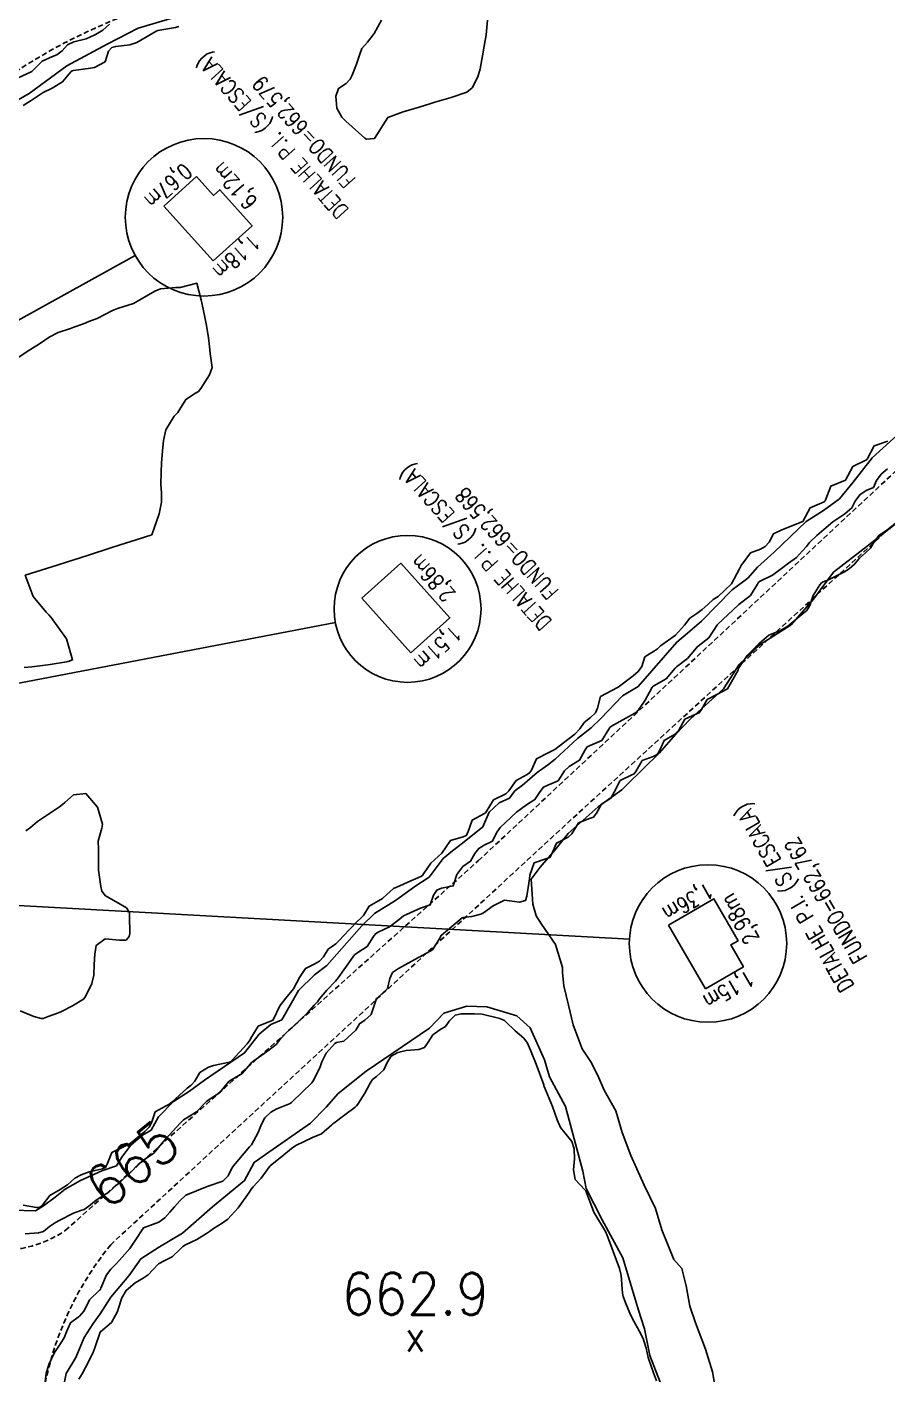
# Model space of a CAD drawing. Header units: metres. Extents: x 292545 to 299085, y 7450245 to 7463078.
# Drawn here: x 296239.6 to 296321.6, y 7458062.8 to 7458191.1 of the extents above; entities that cross this region are included whole.
import ezdxf
from ezdxf.enums import TextEntityAlignment as Align

# ---------------------------------------------------------------- set-up
doc = ezdxf.new("R2010")
doc.units = ezdxf.units.M
for name, pattern in [('CONTINUO', [0]), ('DASHED', [0.75, 0.5, -0.25]), ('TRACEJADO', [8.7, 8, -0.7])]:
    doc.linetypes.add(name, pattern=pattern)
for name, color, linetype in [('Cotas', 45, 'Continuous'), ('Curvas de Nivel 1m', 11, 'Continuous'), ('Curvas de Nivel 5m', 15, 'Continuous'), ('Hidrografia', 140, 'Continuous'), ('Pontos Cotados', 45, 'Continuous'), ('TEXTO', 45, 'Continuous'), ('Vias Secundárias', 230, 'DASHED')]:
    doc.layers.add(name, color=color, linetype=linetype)
doc.styles.add('ROMANS', font='romans', dxfattribs={"height": 0.2})
doc.styles.add('Style-STANDARD', font='STANDARD.shx')

# ---------------------------------------------------------------- blocks, each defined once
blk = doc.blocks.new('ELVTXT_11')
at = {"layer": 'Pontos Cotados', "linetype": 'Continuous', "style": 'Style-STANDARD'}
for s, height, p in [('662.9', 4, (0, 4)), ('x', 3, (0, 0))]:
    blk.add_text(s, height=height, dxfattribs=at).set_placement(p, align=Align.MIDDLE_CENTER)

msp = doc.modelspace()

# ---------------------------------------------------------------- linework, layer by layer
at = {"layer": 'Curvas de Nivel 1m', "elevation": 664, "flags": 128}
for points in [[(296283.51, 7458191.74), (296283.37, 7458190.35), (296283.18, 7458189.26), (296283.02, 7458188.36), (296282.82, 7458187.11), (296282.6, 7458186.36), (296282.04, 7458185.3), (296281.53, 7458184.88), (296280.03, 7458184.39), (296278.49, 7458183.94), (296278.02, 7458183.79), (296276.99, 7458183.45), (296276.01, 7458183.17), (296275.46, 7458183), (296274, 7458182.46), (296272.73, 7458180.48), (296271.98, 7458180.4), (296271.81, 7458180.49), (296270, 7458182.12), (296269.63, 7458182.51), (296269.16, 7458183.37), (296269.07, 7458184.52), (296269.31, 7458185.25), (296270.04, 7458185.71), (296270.43, 7458186.13), (296270.6, 7458186.5), (296271.03, 7458187.54), (296271.33, 7458188.5), (296271.55, 7458189.04), (296272.09, 7458189.65), (296272.71, 7458190.48), (296273.4, 7458191.75)], [(296254.11, 7458191.13), (296253.77, 7458191.04), (296252.1, 7458190.75), (296252.01, 7458190.72), (296250.09, 7458189.61), (296249.45, 7458189.39), (296248.09, 7458189.24), (296247.73, 7458189.13), (296247.4, 7458188.78), (296247.07, 7458187.78), (296246.06, 7458187.25), (296245.68, 7458187.18), (296244.06, 7458186.96), (296243.95, 7458186.92), (296243.83, 7458186.82), (296243.01, 7458185.86), (296242.04, 7458185.27), (296241.18, 7458184.85), (296240.03, 7458184.09), (296239.27, 7458183.63)], [(296237.72, 7458158.89), (296239.74, 7458160.24), (296240.72, 7458160.86), (296241.33, 7458161.26), (296241.75, 7458161.54), (296242.61, 7458161.99), (296243.77, 7458162.39), (296244.09, 7458162.49), (296245.01, 7458162.81), (296245.53, 7458163.05), (296245.78, 7458163.13), (296246.31, 7458163.32), (296247.79, 7458164.09), (296248.26, 7458164.29), (296249.79, 7458164.75), (296251.81, 7458165.94), (296252.36, 7458166.16), (296253.81, 7458166.29), (296254.22, 7458166.28), (296255.81, 7458166.68), (296255.81, 7458166.68), (296256.22, 7458165.1), (296256.31, 7458164.67), (296256.58, 7458163.47), (296256.74, 7458162.67), (296256.93, 7458161.49), (296257.01, 7458160.66), (296257.08, 7458160), (296257.27, 7458158.66), (296257.01, 7458157.96), (296256.2, 7458156.67), (296255.98, 7458156.39), (296255.7, 7458156.23), (296254.77, 7458155.6), (296254.21, 7458154.69), (296254.01, 7458154.36), (296253.67, 7458154.02), (296252.86, 7458152.71), (296252.64, 7458151.72), (296252.54, 7458150.72), (296252.44, 7458149.55), (296252.43, 7458148.72), (296252.4, 7458147.53), (296252.44, 7458146.72), (296252.46, 7458145.82), (296252.22, 7458144.72), (296251.53, 7458142.73), (296250.03, 7458142.24), (296249.53, 7458142.08), (296248.52, 7458141.76), (296247.52, 7458141.44), (296245.51, 7458140.8), (296244.01, 7458140.31), (296243.5, 7458140.16), (296242.5, 7458139.84), (296241.49, 7458139.52), (296240.99, 7458139.36), (296239.48, 7458138.87), (296240.22, 7458136.86), (296241.45, 7458135.36), (296241.71, 7458135.11), (296241.93, 7458134.84), (296243.41, 7458132.82), (296243.98, 7458130.81), (296243.56, 7458130.65), (296243.39, 7458130.62), (296241.85, 7458130.38), (296241.38, 7458130.31), (296240.09, 7458130.15), (296239.38, 7458130.08)], [(296239.27, 7458078.87), (296240.55, 7458078.64), (296240.77, 7458078.65), (296240.91, 7458078.71), (296241.07, 7458078.85), (296241.82, 7458079.8), (296242.79, 7458080.36), (296243.5, 7458080.82), (296244.18, 7458081.44), (296244.81, 7458081.76), (296245.56, 7458082.04), (296246.82, 7458082.32), (296247.13, 7458082.47), (296247.29, 7458082.78), (296247.72, 7458083.88), (296248.84, 7458084.43), (296249.46, 7458084.75), (296250.85, 7458085.88), (296251.29, 7458086.29), (296251.5, 7458086.72), (296251.85, 7458087.75), (296252.89, 7458088.33), (296253.14, 7458088.46), (296253.42, 7458088.7), (296254.91, 7458090.03), (296255.27, 7458090.31), (296255.63, 7458090.67), (296256.1, 7458091.5), (296256.93, 7458092.01), (296257.41, 7458092.18), (296258.94, 7458092.49), (296259.04, 7458092.54), (296259.14, 7458092.64), (296260.6, 7458094.25), (296260.9, 7458094.61), (296260.96, 7458094.78), (296261.66, 7458095.92), (296262.98, 7458096.46), (296263.07, 7458096.5), (296263.12, 7458096.59), (296263.72, 7458097.86), (296264.28, 7458098.58), (296265.02, 7458099.48), (296265.6, 7458100.55), (296266.17, 7458101.42), (296267.05, 7458101.85), (296267.49, 7458102.1), (296267.89, 7458102.53), (296268.34, 7458103.25), (296269.07, 7458103.76), (296269.45, 7458104.15), (296269.76, 7458104.51), (296271.1, 7458105.88), (296271.41, 7458106.17), (296271.7, 7458106.48), (296272.24, 7458107.36), (296273.12, 7458107.86), (296273.5, 7458108.09), (296273.93, 7458108.46), (296274.56, 7458109.03), (296275.14, 7458109.28), (296275.93, 7458109.65), (296277.15, 7458110.17), (296277.31, 7458110.26), (296277.42, 7458110.42), (296278.11, 7458111.46), (296279.17, 7458112.4), (296279.98, 7458113.6), (296281.2, 7458113.96), (296281.48, 7458114.09), (296281.63, 7458114.37), (296282.05, 7458115.53), (296283.22, 7458116.19), (296283.32, 7458116.25), (296283.39, 7458116.35), (296284.09, 7458117.48), (296285.24, 7458118.06), (296285.54, 7458118.33), (296286.25, 7458119.33), (296287.27, 7458119.91), (296287.52, 7458120.05), (296287.7, 7458120.3), (296288.17, 7458121.4), (296289.29, 7458121.96), (296289.91, 7458122.27), (296291.3, 7458123.31), (296291.82, 7458123.73), (296292.29, 7458124.24), (296292.72, 7458124.84), (296293.33, 7458125.32), (296293.8, 7458125.76), (296294, 7458126.22), (296294.27, 7458127.31), (296295.36, 7458127.91), (296295.96, 7458128.2), (296297.37, 7458129.28), (296297.87, 7458129.69), (296298.22, 7458130.17), (296298.48, 7458131.09), (296299.41, 7458131.67), (296299.69, 7458131.88), (296300, 7458132.15), (296301.42, 7458133.18), (296302.26, 7458134.12), (296302.78, 7458134.78), (296303.45, 7458135.24), (296303.96, 7458135.6), (296304.48, 7458136.1), (296305.01, 7458136.55), (296305.47, 7458136.84), (296306.74, 7458138.07), (296307.5, 7458139.49), (296307.71, 7458139.85), (296307.87, 7458140.06), (296308.57, 7458141), (296309.52, 7458141.36), (296309.96, 7458141.6), (296310.33, 7458142.03), (296310.74, 7458142.82), (296311.54, 7458143.21), (296313.55, 7458143.99), (296314.24, 7458145.31), (296315.57, 7458145.87), (296315.67, 7458145.97), (296316.2, 7458147.35), (296317.6, 7458147.92), (296318.31, 7458149.24), (296319.62, 7458149.88), (296319.65, 7458149.89), (296319.67, 7458149.92), (296320.34, 7458151.21), (296321.64, 7458151.66)], [(296239.54, 7458114.52), (296239.96, 7458114.86), (296240.64, 7458115.43), (296241.21, 7458115.81), (296242.74, 7458116.83), (296243.01, 7458117.04), (296243.23, 7458117.24), (296244.08, 7458117.97), (296245.24, 7458118.07), (296246.36, 7458116.79), (296246.83, 7458115.16), (296246.78, 7458114.78), (296246.41, 7458113.56), (296246.46, 7458112.79), (296246.44, 7458111.51), (296246.44, 7458110.79), (296246.68, 7458109.24), (296246.78, 7458108.78), (296247.13, 7458108.33), (296248.12, 7458107.77), (296249.11, 7458107.18), (296249.39, 7458106.75), (296249.41, 7458106.44), (296249.42, 7458104.75), (296249.38, 7458104.45), (296249.07, 7458104.13), (296248.44, 7458104.12), (296247.08, 7458104.23), (296246.24, 7458103.62), (296246.1, 7458102.79), (296246.05, 7458101.79), (296245.99, 7458100.79), (296245.83, 7458099.99), (296245.24, 7458098.8), (296245.16, 7458098.65), (296245.01, 7458098.51), (296243.97, 7458097.85), (296242.99, 7458097.35), (296242.63, 7458097.2), (296241.65, 7458096.84), (296241.17, 7458096.66), (296240.98, 7458096.64), (296240.28, 7458096.86), (296238.99, 7458097.37)], [(296299.6, 7458062.15), (296299.32, 7458062.89), (296298.86, 7458064.17), (296298.81, 7458064.37), (296298.61, 7458065.26), (296298.41, 7458065.95), (296298.33, 7458066.16), (296297.97, 7458066.83), (296297.24, 7458068.18), (296297.05, 7458068.58), (296296.67, 7458069.52), (296296.42, 7458070.19), (296296.37, 7458070.5), (296296.23, 7458072.19), (296296.07, 7458072.83), (296295.56, 7458074.2), (296294.87, 7458076.08), (296294.82, 7458076.21), (296294.75, 7458076.35), (296293.64, 7458078.22), (296292.94, 7458080.08), (296292.88, 7458080.23), (296292.79, 7458080.34), (296291.87, 7458081.31), (296291.7, 7458082.25), (296291.78, 7458083.29), (296291.76, 7458084.25), (296291.55, 7458084.95), (296290.86, 7458085.77), (296290.45, 7458086.26), (296290.14, 7458087), (296289.7, 7458088.27), (296288.91, 7458090.19), (296288.88, 7458090.25), (296288.88, 7458090.28), (296288.87, 7458090.32), (296288.15, 7458092.29), (296287.61, 7458093.64), (296287.32, 7458094.3), (296286.97, 7458094.77), (296286.15, 7458095.49), (296285.26, 7458096.33), (296285.12, 7458096.46), (296284.98, 7458096.53), (296284.67, 7458096.65), (296282.99, 7458097.06), (296282.26, 7458097.09), (296280.99, 7458097.1), (296280.42, 7458096.96), (296279.87, 7458096.39), (296279.49, 7458095.88), (296278.97, 7458095.58), (296278.29, 7458095.09), (296277.86, 7458094.41), (296277.49, 7458093.88), (296276.95, 7458093.71), (296275.77, 7458093.62), (296274.95, 7458093.43), (296274.34, 7458093.06), (296273.95, 7458092.46), (296273.62, 7458091.77), (296272.92, 7458091.14), (296272.55, 7458090.84), (296272.34, 7458090.48), (296271.83, 7458089.55), (296271.15, 7458088.49), (296271.04, 7458088.34), (296270.89, 7458088.21), (296269.9, 7458087.49), (296268.87, 7458086.69), (296268.77, 7458086.61), (296268.69, 7458086.52), (296267.7, 7458085.68), (296266.85, 7458085.32), (296265.24, 7458084.56), (296264.84, 7458084.27), (296263.91, 7458083.5), (296262.82, 7458082.65), (296262.79, 7458082.63), (296262.76, 7458082.59), (296261.95, 7458081.45), (296261.18, 7458080.61), (296261, 7458080.4), (296260.79, 7458080.08), (296259.77, 7458078.63), (296258.76, 7458077.53), (296258.24, 7458077.16), (296257.41, 7458076.65), (296257.02, 7458076.38), (296256.75, 7458076.19), (296255.82, 7458075.59), (296254.73, 7458075.09), (296254.47, 7458074.95), (296254.23, 7458074.69), (296253.47, 7458073.95), (296252.71, 7458073.57), (296252.15, 7458073.27), (296251.64, 7458072.72), (296251.19, 7458072.23), (296250.69, 7458071.92), (296249.94, 7458071.48), (296249.08, 7458070.75), (296248.67, 7458070.06), (296248.36, 7458069.06), (296248.26, 7458068.76), (296247.7, 7458067.71), (296246.63, 7458066.81), (296246.61, 7458066.78), (296246.11, 7458065.28), (296245.9, 7458064.79), (296245.21, 7458063.42), (296244.9, 7458062.81), (296244.58, 7458062.29)]]:
    msp.add_lwpolyline(points, dxfattribs=at)
at = {"layer": 'Curvas de Nivel 5m', "elevation": 665, "flags": 128}
for points in [[(296247.51, 7458191.37), (296246.85, 7458190.78), (296246.39, 7458190.5), (296246.1, 7458190.35), (296245.27, 7458189.98), (296244.09, 7458189.68), (296243.51, 7458189.41), (296243, 7458188.83), (296242.48, 7458188.43), (296242.07, 7458188.27), (296241.07, 7458187.85), (296240.1, 7458186.87), (296240.05, 7458186.83), (296238.72, 7458186.21)], [(296239.47, 7458076.14), (296240.74, 7458076.23), (296241.21, 7458076.38), (296241.78, 7458076.84), (296242.36, 7458077.23), (296242.76, 7458077.46), (296244.07, 7458078.11), (296244.77, 7458078.35), (296245.1, 7458078.46), (296245.53, 7458078.79), (296246.22, 7458079.34), (296246.78, 7458079.7), (296247.44, 7458080.12), (296248.18, 7458080.77), (296248.5, 7458081.06), (296248.8, 7458081.34), (296249.54, 7458082.02), (296250.22, 7458082.74), (296250.83, 7458083.21), (296251.72, 7458083.84), (296252.46, 7458084.71), (296252.63, 7458084.93), (296252.85, 7458085.18), (296254.23, 7458086.69), (296254.55, 7458087), (296254.87, 7458087.2), (296255.8, 7458087.75), (296256.63, 7458088.66), (296256.76, 7458088.79), (296256.89, 7458088.87), (296257.98, 7458089.57), (296258.86, 7458090.64), (296258.89, 7458090.67), (296258.91, 7458090.68), (296260.13, 7458091.42), (296260.94, 7458092.32), (296261.07, 7458092.48), (296261.24, 7458092.61), (296262.22, 7458093.33), (296262.96, 7458093.87), (296263.37, 7458094.17), (296263.69, 7458094.58), (296264.3, 7458095.25), (296264.98, 7458095.9), (296265.7, 7458096.56), (296266.35, 7458097.19), (296267, 7458097.91), (296267.32, 7458098.23), (296267.51, 7458098.54), (296268.19, 7458099.36), (296269.03, 7458100.21), (296269.29, 7458100.52), (296269.82, 7458101.29), (296270.67, 7458102.5), (296270.84, 7458102.71), (296271.06, 7458102.87), (296272.04, 7458103.51), (296272.64, 7458104.47), (296272.83, 7458104.73), (296273.09, 7458104.87), (296274.18, 7458105.37), (296275.1, 7458106.09), (296275.5, 7458106.44), (296277.11, 7458107.15), (296278.06, 7458107.47), (296278.35, 7458108.41), (296278.67, 7458108.87), (296279.13, 7458109.08), (296280.24, 7458109.28), (296280.59, 7458110.38), (296281.16, 7458111.14), (296281.89, 7458111.63), (296282.29, 7458112.36), (296282.68, 7458112.86), (296283.19, 7458113.16), (296283.99, 7458113.54), (296284.37, 7458114.34), (296284.7, 7458114.85), (296285.21, 7458115.33), (296286.26, 7458116.31), (296287.23, 7458117.01), (296288.02, 7458117.51), (296288.51, 7458118.29), (296288.84, 7458118.69), (296289.25, 7458118.88), (296290.23, 7458119.3), (296290.84, 7458120.26), (296291.28, 7458120.67), (296292.26, 7458121.26), (296292.81, 7458122.23), (296293.01, 7458122.52), (296293.3, 7458122.67), (296294.39, 7458123.14), (296295.06, 7458124.21), (296295.15, 7458124.37), (296295.32, 7458124.51), (296296.41, 7458125.11), (296297.33, 7458125.61), (296297.7, 7458125.82), (296297.98, 7458126.17), (296298.54, 7458126.98), (296299.16, 7458128.16), (296299.24, 7458128.28), (296299.36, 7458128.35), (296300.52, 7458129), (296301.38, 7458130.01), (296301.52, 7458130.14), (296302.57, 7458130.95), (296303.41, 7458131.97), (296303.47, 7458132.05), (296303.57, 7458132.11), (296304.6, 7458132.92), (296305.36, 7458134.09), (296305.39, 7458134.13), (296305.43, 7458134.17), (296307.42, 7458136.06), (296307.45, 7458136.08), (296308.57, 7458136.95), (296309.21, 7458138.04), (296309.32, 7458138.21), (296309.49, 7458138.32), (296310.64, 7458138.88), (296311.5, 7458139.52), (296312.19, 7458140.01), (296312.93, 7458140.58), (296313.52, 7458141.19), (296313.9, 7458141.61), (296314.19, 7458141.98), (296314.87, 7458142.65), (296315.55, 7458143.24), (296316.4, 7458143.96), (296317.56, 7458144.72), (296318.22, 7458145.28), (296318.52, 7458145.93), (296318.97, 7458146.54), (296319.59, 7458146.94), (296320.27, 7458147.23), (296320.57, 7458147.91), (296321.02, 7458148.5), (296321.61, 7458149.01)], [(296322.47, 7458143.89), (296321.55, 7458143.18), (296320.78, 7458142.66), (296320.23, 7458141.91), (296319.99, 7458141.45), (296319.52, 7458141), (296318.94, 7458140.5), (296318.46, 7458139.93), (296317.96, 7458139.47), (296317.5, 7458139.21), (296315.98, 7458138.45), (296315.49, 7458138.24), (296315.31, 7458138.15), (296315.15, 7458137.97), (296314.52, 7458136.93), (296314.22, 7458135.98), (296313.92, 7458135.51), (296313.44, 7458135.12), (296312.11, 7458134.01), (296311.43, 7458133.62), (296310.29, 7458133.16), (296309.42, 7458132.4), (296309.26, 7458132.2), (296309.08, 7458132.04), (296308.23, 7458131.23), (296307.44, 7458130.06), (296307.43, 7458130.01), (296307.38, 7458129.82), (296306.38, 7458128.07), (296305.36, 7458127.52), (296304.42, 7458127.03), (296303.89, 7458126.1), (296303.67, 7458125.77), (296303.34, 7458125.63), (296302.29, 7458125.17), (296301.74, 7458124.13), (296301.31, 7458123.69), (296300.32, 7458123.14), (296299.88, 7458122.15), (296299.66, 7458121.79), (296299.29, 7458121.6), (296298.24, 7458121.22), (296297.64, 7458120.18), (296297.48, 7458119.97), (296297.27, 7458119.87), (296296.15, 7458119.31), (296295.58, 7458118.2), (296295.24, 7458117.65), (296294.38, 7458117.07), (296293.9, 7458116.22), (296293.61, 7458115.84), (296293.21, 7458115.69), (296292.18, 7458115.28), (296291.54, 7458114.25), (296291.19, 7458113.92), (296290.08, 7458113.37), (296289.61, 7458112.28), (296289.45, 7458112), (296289.17, 7458111.9), (296287.96, 7458111.49), (296287.53, 7458110.3), (296287.5, 7458109.95), (296287.24, 7458108.3), (296287.12, 7458107.89), (296286.54, 7458107.73), (296285.12, 7458107.93), (296284.05, 7458107.4), (296283.11, 7458106.72), (296282.86, 7458106.6), (296282, 7458106.36), (296281.2, 7458106.27), (296281.1, 7458106.23), (296280.11, 7458105.41), (296279.08, 7458104.57), (296279.03, 7458104.45), (296279.02, 7458104.4), (296278.27, 7458103.2), (296277.05, 7458102.52), (296276.98, 7458102.49), (296276.88, 7458102.42), (296275.04, 7458101.43), (296274.46, 7458101.03), (296274.2, 7458100.46), (296273.97, 7458099.51), (296273.01, 7458098.6), (296272.93, 7458098.55), (296272.89, 7458098.47), (296272.42, 7458097.05), (296271.82, 7458096.48), (296271.31, 7458096.15), (296270.97, 7458095.55), (296269.83, 7458094.51), (296269.11, 7458094.37), (296268.96, 7458094.28), (296268.14, 7458093.34), (296267.72, 7458092.53), (296267.52, 7458091.94), (296266.91, 7458090.73), (296266.77, 7458090.54), (296264.89, 7458088.71), (296264.83, 7458088.64), (296264.7, 7458088.57), (296263.43, 7458088.04), (296262.88, 7458087.72), (296262.29, 7458087.18), (296261.98, 7458086.6), (296261.66, 7458085.8), (296261.02, 7458084.61), (296260.93, 7458084.52), (296260.84, 7458084.44), (296259.3, 7458082.63), (296259.12, 7458082.33), (296258.81, 7458081.67), (296258.28, 7458081.16), (296256.79, 7458080.66), (296254.78, 7458079.84), (296254.19, 7458079.28), (296253.7, 7458078.7), (296253.26, 7458078.21), (296252.76, 7458077.66), (296252.21, 7458077.26), (296250.75, 7458076.73), (296249.95, 7458075.52), (296249.43, 7458074.75), (296248.71, 7458073.92), (296248.16, 7458073.31), (296247.64, 7458072.77), (296247.22, 7458072.25), (296246.68, 7458070.96), (296246.63, 7458070.83), (296246.56, 7458070.78), (296245.59, 7458069.87), (296245.08, 7458068.8), (296244.65, 7458068.31), (296243.78, 7458067.68), (296243.4, 7458066.82), (296243.19, 7458066.25), (296242.61, 7458065.35), (296242.39, 7458065.04), (296242.27, 7458064.83), (296241.72, 7458063.71), (296241.45, 7458062.84), (296241.37, 7458062.05)]]:
    msp.add_lwpolyline(points, dxfattribs=at)
at = {"layer": 'Hidrografia'}
for points in [[(296260.64, 7458194.11), (296250.24, 7458190.98), (296247.26, 7458189.45), (296243.44, 7458187.39), (296239.83, 7458184.76), (296237.47, 7458183.38)], [(296238.27, 7458078.4), (296240.45, 7458078.32), (296241.21, 7458078.8), (296242.31, 7458079.65), (296243.29, 7458080.4), (296244.74, 7458081.23), (296246.78, 7458082.13), (296248.16, 7458082.61), (296248.68, 7458083.44), (296249.54, 7458084.59), (296250.64, 7458085.54), (296251.47, 7458086.02), (296252.17, 7458087.3), (296253.58, 7458088.75), (296255.13, 7458089.73), (296256.56, 7458090.78), (296260.36, 7458093.38), (296261.74, 7458095.16), (296262.87, 7458096.07), (296263.9, 7458096.54), (296265.5, 7458099.31), (296267.03, 7458100.81), (296268.21, 7458101.69), (296271.53, 7458105.48), (296272.73, 7458106.66), (296274.74, 7458107.89), (296276.58, 7458109.24), (296277.96, 7458110.12), (296279.29, 7458111.88), (296280.17, 7458112.63), (296281.14, 7458113.36), (296283.05, 7458114.92), (296283.66, 7458116.32), (296284.61, 7458117.2), (296285.59, 7458117.63), (296286.12, 7458118.34), (296286.85, 7458118.89), (296287.27, 7458119.26), (296288.25, 7458120.09), (296289.23, 7458120.77), (296289.96, 7458121.37), (296292.07, 7458123.31), (296293.37, 7458124.33), (296294.3, 7458125.24), (296296.36, 7458127.4), (296297.87, 7458128.28), (296299.17, 7458129.78), (296301.54, 7458132.5), (296302.56, 7458133.35), (296303.89, 7458134.5), (296306.81, 7458137.5), (296308.29, 7458138.6), (296309.24, 7458139.63), (296310.8, 7458141.06), (296313.87, 7458143.98), (296315.5, 7458145.03), (296317.03, 7458146.14), (296318.33, 7458147.74), (296320.14, 7458150.05), (296323.21, 7458152.82)], [(296242.85, 7458060.32), (296243.38, 7458062.84), (296244.28, 7458064.36), (296245.09, 7458066.27), (296245.95, 7458067.6), (296246.6, 7458068.53), (296247.61, 7458070.11), (296249.35, 7458072.14), (296250.49, 7458073.76), (296252.25, 7458074.92), (296254.44, 7458076.21), (296257.32, 7458078.73), (296260.37, 7458081.22), (296261.27, 7458082.95), (296262.35, 7458083.7), (296266.63, 7458086.67), (296268.13, 7458088.2), (296269.27, 7458089.51), (296271.96, 7458091.63), (296277.99, 7458095.72), (296279.34, 7458097.15), (296281.55, 7458097.84), (296283.44, 7458097.75), (296286.31, 7458096.91), (296287.57, 7458095.78), (296288.95, 7458092.73), (296289.4, 7458091.11), (296290.93, 7458088.27), (296292.58, 7458082.11), (296292.91, 7458080.47), (296294.44, 7458077.48), (296296.41, 7458073.86), (296297.85, 7458068.97), (296298.45, 7458067.08), (296298.96, 7458064.57), (296300.35, 7458061.02)]]:
    msp.add_lwpolyline(points, dxfattribs=at)
at = {"layer": 'Hidrografia', "elevation": 664.84}
msp.add_lwpolyline([(296322.62, 7458143.95), (296319.66, 7458141.65), (296316.48, 7458139.17), (296314.57, 7458136.61), (296312.43, 7458134.15), (296309.47, 7458132.29), (296307.47, 7458130.37), (296305.99, 7458128.07), (296302.81, 7458125.18), (296301.46, 7458123.75), (296299.89, 7458121.96), (296296.76, 7458118.88), (296296.31, 7458118.43), (296294.05, 7458116.82), (296291.18, 7458114.26), (296289.92, 7458112.69), (296288.52, 7458111.08), (296287.65, 7458109.91), (296287.83, 7458107.56), (296288.15, 7458106.43), (296288.66, 7458105.63), (296289.97, 7458103.71), (296290.65, 7458101.52), (296290.64, 7458101.01), (296290.78, 7458099.76), (296291.23, 7458097.92), (296291.67, 7458096.06), (296292.51, 7458093.78), (296293.34, 7458092.52), (296294.02, 7458091.23), (296294.63, 7458089.84), (296295.72, 7458087.86), (296296.33, 7458085.8), (296297.17, 7458083.6), (296298.42, 7458080.77), (296299.51, 7458078.57), (296300.12, 7458076.54), (296301.24, 7458073.7), (296302.02, 7458072.85), (296302.44, 7458071.2), (296302.77, 7458069.26), (296303.33, 7458067.67), (296304.28, 7458065.16), (296304.95, 7458063), (296305.26, 7458061.14)], dxfattribs=at)
at = {"layer": 'TEXTO', "linetype": 'TRACEJADO', "flags": 128}
for points in [[(296257.37, 7458168.83), (296252.68, 7458174.03)], [(296276.21, 7458131.47), (296271.53, 7458136.68)], [(296304.26, 7458099.47), (296300.74, 7458105.53)]]:
    msp.add_lwpolyline(points, dxfattribs=at)
at = {"layer": 'TEXTO', "linetype": 'CONTINUO'}
for points in [[(296252.68, 7458174.03, 0), (296255.8, 7458176.84, 0), (296257.41, 7458175.06, 0), (296258, 7458175.59, 0), (296261.08, 7458172.17, 0), (296257.37, 7458168.83, 0)], [(296159.07, 7458119, 0), (296249.94, 7458169.33, 0)], [(296276.21, 7458131.47, 0), (296279.93, 7458134.82, 0), (296275.24, 7458140.02, 0), (296271.53, 7458136.68, 0)], [(296162.6, 7458113.98, 0), (296269.02, 7458134.36, 0)], [(296165.54, 7458111.46, 0), (296297.02, 7458104.21, 0)], [(296304.26, 7458099.47, 0), (296307.89, 7458101.58, 0), (296306.68, 7458103.66, 0), (296307.38, 7458104.06, 0), (296305.07, 7458108.04, 0), (296300.74, 7458105.53, 0)]]:
    msp.add_polyline3d(points, dxfattribs=at)
for centre, radius in [((296256.5, 7458172.97), 7.5), ((296275.89, 7458135.67), 7), ((296304.51, 7458103.8), 7.5)]:
    msp.add_circle(centre, radius, dxfattribs=at)
at = {"layer": 'Vias Secundárias', "elevation": 665.18}
for points in [[(296344.08, 7458203.38), (296305.98, 7458201.85), (296278.26, 7458201.02), (296263.17, 7458199.73, 0.189592), (296225.16, 7458180.9, 0.047292), (296196.83, 7458142.96, 0.284794), (296197.03, 7458116.94, 0.016792), (296233.96, 7458062.55), (296248.87, 7458031.23), (296265.73, 7457996.4), (296282.67, 7457956.64), (296291.43, 7457937.79), (296301.17, 7457910.58), (296304.02, 7457902.48), (296307.99, 7457899.19), (296308.67, 7457896.35), (296309.57, 7457894.1), (296311.74, 7457890.36), (296312.48, 7457886.33), (296312.78, 7457883.71)], [(296359.24, 7458177.95), (296353.03, 7458172.55), (296342.38, 7458162.18), (296291.49, 7458115.6), (296247.61, 7458075.11, 0.142823), (296240.93, 7458059.2), (296252.7, 7458033.07), (296269.6, 7457998.15), (296286.55, 7457958.37), (296295.36, 7457939.41), (296305.17, 7457912), (296307.64, 7457905), (296311.8, 7457901.55), (296312.73, 7457897.63), (296313.39, 7457895.97), (296315.78, 7457891.86), (296316.69, 7457886.96), (296317, 7457884.19)]]:
    msp.add_lwpolyline(points, format="xyb", dxfattribs=at)
msp.add_lwpolyline([(296336.89, 7458200.31), (296306.23, 7458197.61), (296278.51, 7458196.78), (296263.53, 7458195.5, 0.189592), (296228.31, 7458178.05, 0.047292), (296200.45, 7458140.75, 0.284794), (296200.62, 7458119.21, 0.011651), (296225.75, 7458081.36), (296228.78, 7458078.13, 0.367123), (296243.29, 7458076.46), (296282.63, 7458111.68), (296344.25, 7458169.2, 0.202811), (296344.44, 7458193.05, 0.194598)], format="xyb", close=True, dxfattribs=at)

# ---------------------------------------------------------------- block references
at = {"layer": 'Pontos Cotados', "linetype": 'Continuous'}
msp.add_blockref('ELVTXT_11', (296276.63, 7458066.43, 662.91), dxfattribs=at)

# ---------------------------------------------------------------- texts
at = {"layer": 'Cotas', "style": 'Style-STANDARD'}
msp.add_text('665', height=4, rotation=38.8886, dxfattribs=at).set_placement((296249.66, 7458082.79, 665), align=Align.MIDDLE_CENTER)
at = {"layer": 'TEXTO', "style": 'ROMANS', "width": 0.8}
for s, rotation, p in [('DETALHE P.I. (S/ESCALA)', 132, (296270.37, 7458173.68)), ('FUNDO=662,579', 132, (296271.05, 7458176.62)), ('0,67m', 222, (296254.51, 7458178.22)), ('6,12m', 132, (296261.69, 7458174.54)), ('1,18m', 222, (296261, 7458171.47)), ('DETALHE P.I. (S/ESCALA)', 132, (296289.72, 7458134.47)), ('FUNDO=662,568', 132, (296290.39, 7458137.41)), ('2,86m', 132, (296280.53, 7458137.17)), ('1,51m', 222, (296280.18, 7458134.21)), ('DETALHE P.I. (S/ESCALA)', 120.1458, (296318.47, 7458099.74)), ('FUNDO=662,762', 120.1458, (296319.74, 7458102.48)), ('1,36m', 210.1458, (296304.46, 7458109.68)), ('2,98m', 120.1458, (296309.44, 7458104.28)), ('1,15m', 210.1458, (296308.35, 7458101.31))]:
    msp.add_text(s, height=1.5, rotation=rotation, dxfattribs=at).set_placement(p)

doc.saveas('drawing.dxf')
